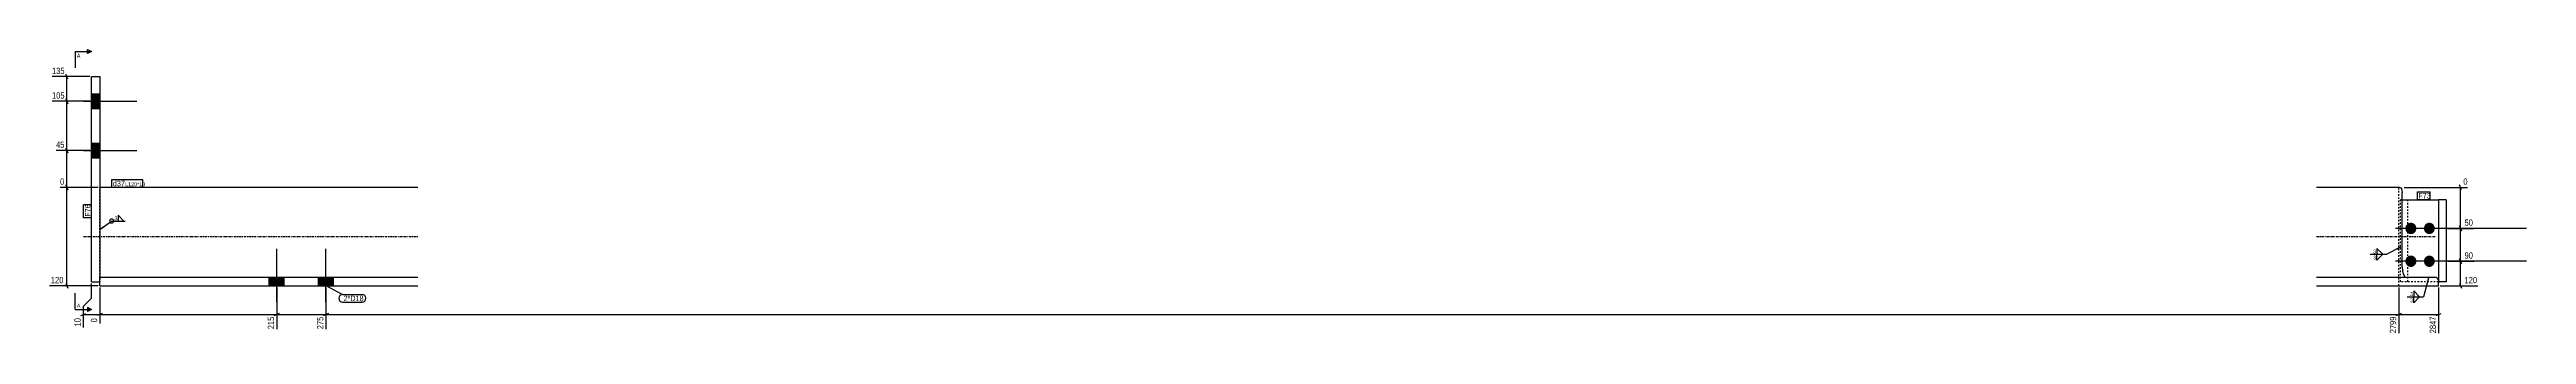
# Model space of a CAD drawing. Header units: millimetres. Extents: x 3 to 31513, y 3 to 736.
# Drawn here: x 28497 to 31513, y 3 to 351 of the extents above; entities that cross this region are included whole.
import ezdxf

# ---------------------------------------------------------------- set-up
doc = ezdxf.new("R2010")
doc.units = ezdxf.units.MM
doc.linetypes.add('DXK_LINE_DOT2', pattern=[3.9198, 1.9599, -1.9599])
doc.linetypes.add('DXK_LINE_DOT3', pattern=[5.9187, 2.979, -0.9799, 0.9799, -0.9799])
for name, color, linetype in [('MÅLSÆTNING', 7, 'Continuous'), ('STÅL', 7, 'Continuous'), ('TEKST', 7, 'Continuous')]:
    doc.layers.add(name, color=color, linetype=linetype)
doc.styles.add('Arial', font='ARIAL.TTF', dxfattribs={"height": 0.2})
doc.styles.add('Arial Narrow', font='ARIALN.TTF', dxfattribs={"height": 0.2})

msp = doc.modelspace()

# ---------------------------------------------------------------- hatches: boundary and pattern name
at = {"layer": 'STÅL', "linetype": 'Continuous'}
for points in [[(28548.2, 296.6), (28548.2, 278.6), (28558.2, 278.6), (28558.2, 296.6)], [(28548.2, 236.6), (28548.2, 218.6), (28558.2, 218.6), (28558.2, 236.6)], [(31378.5, 132.6), (31378.4, 131.1), (31378, 129.7), (31377.3, 128.5), (31376.3, 127.4), (31375.2, 126.5), (31373.9, 125.9), (31372.6, 125.6), (31371.2, 125.6), (31369.8, 125.9), (31368.5, 126.5), (31367.4, 127.4), (31366.4, 128.5), (31365.7, 129.7), (31365.3, 131.1), (31365.2, 132.6), (31365.3, 134), (31365.7, 135.4), (31366.4, 136.7), (31367.4, 137.8), (31368.5, 138.6), (31369.8, 139.2), (31371.2, 139.5), (31372.6, 139.5), (31373.9, 139.2), (31375.2, 138.6), (31376.3, 137.8), (31377.3, 136.7), (31378, 135.4), (31378.4, 134)], [(31400.9, 132.6), (31400.8, 131.1), (31400.3, 129.7), (31399.6, 128.5), (31398.7, 127.4), (31397.6, 126.5), (31396.4, 125.9), (31395, 125.6), (31393.6, 125.6), (31392.3, 125.9), (31391, 126.5), (31389.9, 127.4), (31389, 128.5), (31388.3, 129.7), (31387.9, 131.1), (31387.8, 132.6), (31387.9, 134), (31388.3, 135.4), (31389, 136.7), (31389.9, 137.8), (31391, 138.6), (31392.3, 139.2), (31393.6, 139.5), (31395, 139.5), (31396.4, 139.2), (31397.6, 138.6), (31398.7, 137.8), (31399.6, 136.7), (31400.3, 135.4), (31400.8, 134)], [(31378.5, 92.6), (31378.4, 91.1), (31378, 89.7), (31377.3, 88.5), (31376.3, 87.4), (31375.2, 86.5), (31373.9, 85.9), (31372.6, 85.6), (31371.2, 85.6), (31369.8, 85.9), (31368.5, 86.5), (31367.4, 87.4), (31366.4, 88.5), (31365.7, 89.7), (31365.3, 91.1), (31365.2, 92.6), (31365.3, 94), (31365.7, 95.4), (31366.4, 96.7), (31367.4, 97.8), (31368.5, 98.6), (31369.8, 99.2), (31371.2, 99.5), (31372.6, 99.5), (31373.9, 99.2), (31375.2, 98.6), (31376.3, 97.8), (31377.3, 96.7), (31378, 95.4), (31378.4, 94)], [(31400.9, 92.6), (31400.8, 91.1), (31400.3, 89.7), (31399.6, 88.5), (31398.7, 87.4), (31397.6, 86.5), (31396.4, 85.9), (31395, 85.6), (31393.6, 85.6), (31392.3, 85.9), (31391, 86.5), (31389.9, 87.4), (31389, 88.5), (31388.3, 89.7), (31387.9, 91.1), (31387.8, 92.6), (31387.9, 94), (31388.3, 95.4), (31389, 96.7), (31389.9, 97.8), (31391, 98.6), (31392.3, 99.2), (31393.6, 99.5), (31395, 99.5), (31396.4, 99.2), (31397.6, 98.6), (31398.7, 97.8), (31399.6, 96.7), (31400.3, 95.4), (31400.8, 94)], [(28764.6, 62.6), (28782.6, 62.6), (28782.6, 72.6), (28764.6, 72.6)], [(28824.6, 62.6), (28842.6, 62.6), (28842.6, 72.6), (28824.6, 72.6)]]:
    msp.add_hatch(color=96, dxfattribs=at).paths.add_polyline_path(points)
at = {"layer": 'TEKST', "linetype": 'Continuous'}
for points in [[(31354, 108.4), (31359, 109.7), (31355.1, 106.2)], [(31391.2, 69), (31393.7, 73.6), (31393.6, 68.4)]]:
    msp.add_hatch(color=3, dxfattribs=at).paths.add_polyline_path(points)

# ---------------------------------------------------------------- linework, layer by layer
at = {"layer": 'MÅLSÆTNING', "color": 7, "linetype": 'Continuous'}
for p, q in [((28546.2, 317.6), (28500.1, 317.6)), ((28519.3, 314.6), (28516.9, 320.6)), ((28518.1, 287.6), (28518.1, 317.6)), ((28546.2, 287.6), (28500.1, 287.6)), ((28546.2, 287.6), (28500.1, 287.6)), ((28516.9, 290.6), (28519.3, 284.6)), ((28519.3, 284.6), (28516.9, 290.6)), ((28518.1, 227.6), (28518.1, 287.6)), ((28546.2, 227.6), (28505, 227.6)), ((28546.2, 227.6), (28505, 227.6)), ((28516.9, 230.6), (28519.3, 224.6)), ((28519.3, 224.6), (28516.9, 230.6)), ((28518.1, 182.6), (28518.1, 227.6)), ((28556.2, 182.6), (28509.9, 182.6)), ((28556.2, 182.6), (28509.9, 182.6)), ((28516.9, 185.6), (28519.3, 179.6)), ((28519.3, 179.6), (28516.9, 185.6)), ((28518.1, 62.6), (28518.1, 182.6)), ((31363.5, 182.6), (31440.6, 182.6)), ((31433.5, 179.6), (31431.1, 185.6)), ((31432.3, 132.6), (31432.3, 182.6)), ((31416.8, 132.6), (31448.4, 132.6)), ((31416.8, 132.6), (31448.4, 132.6)), ((31431.1, 135.6), (31433.5, 129.6)), ((31433.5, 129.6), (31431.1, 135.6)), ((31416.8, 92.6), (31448.4, 92.6)), ((31433.5, 89.6), (31431.1, 95.6)), ((31432.3, 62.6), (31432.3, 92.6)), ((28556.2, 62.6), (28497.2, 62.6)), ((28516.9, 65.6), (28519.3, 59.6)), ((28548.2, 47.7), (28548.2, 65.6)), ((28558.2, 60.6), (28558.2, 16.5)), ((28773.6, 60.6), (28773.6, 9.7)), ((28773.6, 60.6), (28773.6, 9.7)), ((28833.6, 60.6), (28833.6, 9.7)), ((28833.6, 60.6), (28833.6, 9.7)), ((31357.1, 60.6), (31357.1, 4.8)), ((31357.1, 60.6), (31357.1, 4.8)), ((31405.6, 60.6), (31405.6, 4.8)), ((31407.6, 62.6), (31453.2, 62.6)), ((31431.1, 65.6), (31433.5, 59.6)), ((28538.2, 37.7), (28548.2, 47.7)), ((28538.2, 11.6), (28538.2, 37.7)), ((28535.2, 26.5), (28541.2, 28.9)), ((28538.2, 27.7), (28558.2, 27.7)), ((28561.2, 28.9), (28555.2, 26.5)), ((28776.6, 28.9), (28770.6, 26.5)), ((28770.6, 26.5), (28776.6, 28.9)), ((28773.6, 27.7), (28833.6, 27.7)), ((28836.6, 28.9), (28830.6, 26.5)), ((28830.6, 26.5), (28836.6, 28.9)), ((28833.6, 27.7), (31357.1, 27.7)), ((31360.1, 28.9), (31354.1, 26.5)), ((31354.1, 26.5), (31360.1, 28.9)), ((31357.1, 27.7), (31405.6, 27.7)), ((31402.6, 26.5), (31408.6, 28.9))]:
    msp.add_line(p, q, dxfattribs=at)
at = {"layer": 'STÅL', "color": 2, "linetype": 'Continuous'}
for p, q in [((28548.2, 67.6), (28548.2, 317.6)), ((28548.2, 317.6), (28558.2, 317.6)), ((28558.2, 317.6), (28558.2, 72.3)), ((28945.6, 182.6), (28558.2, 182.6)), ((31358.5, 182.6), (31257.1, 182.6)), ((31358.5, 182.6), (31359.5, 182.1)), ((31359.5, 182.1), (31360.4, 180.7)), ((31360.4, 180.7), (31360.9, 178.6)), ((31360.9, 178.6), (31361.1, 176.1)), ((31361.1, 85.6), (31361.1, 176.1)), ((31361.1, 167.6), (31405.6, 167.6)), ((31414.8, 167.6), (31405.6, 167.6)), ((31405.6, 167.6), (31405.6, 67.6)), ((31414.8, 167.6), (31414.8, 67.6)), ((28548.2, 67.6), (28558.2, 67.6)), ((28945.6, 72.6), (28558.2, 72.6)), ((28558.2, 62.6), (28558.2, 72.3)), ((28558.2, 62.6), (28945.6, 62.6)), ((31402.9, 72.6), (31257.1, 72.6)), ((31257.1, 62.6), (31405.6, 62.6)), ((31361.1, 85.6), (31361.5, 80.6)), ((31361.5, 80.6), (31362.7, 76.4)), ((31362.7, 76.4), (31364.4, 73.6)), ((31364.4, 73.6), (31366.4, 72.6)), ((31402.9, 72.6), (31404, 72.1)), ((31404, 72.1), (31404.8, 70.7)), ((31404.8, 70.7), (31405.4, 68.6)), ((31405.4, 68.6), (31405.6, 66.1)), ((31405.6, 67.6), (31405.5, 67.6)), ((31414.8, 67.6), (31405.6, 67.6)), ((31405.6, 62.6), (31405.6, 66.1))]:
    msp.add_line(p, q, dxfattribs=at)
at = {"layer": 'STÅL', "color": 96, "linetype": 'Continuous'}
for p, q in [((28538.2, 287.6), (28603.2, 287.6)), ((28548.2, 296.6), (28558.2, 296.6)), ((28548.2, 278.6), (28558.2, 278.6)), ((28538.2, 227.6), (28603.2, 227.6)), ((28548.2, 236.6), (28558.2, 236.6)), ((28548.2, 218.6), (28558.2, 218.6)), ((31490.1, 132.6), (31353.3, 132.6)), ((31512.5, 132.6), (31375.8, 132.6)), ((28773.6, 42.6), (28773.6, 107.6)), ((28833.6, 42.6), (28833.6, 107.6)), ((31490.1, 92.6), (31353.3, 92.6)), ((31512.5, 92.6), (31375.8, 92.6)), ((28764.6, 62.6), (28764.6, 72.6)), ((28782.6, 62.6), (28782.6, 72.6)), ((28824.6, 62.6), (28824.6, 72.6)), ((28842.6, 62.6), (28842.6, 72.6))]:
    msp.add_line(p, q, dxfattribs=at)
at = {"layer": 'STÅL', "color": 7, "linetype": 'DXK_LINE_DOT2'}
for p, q in [((28558.2, 72.3), (28558.2, 182.6)), ((31357.1, 62.6), (31357.1, 182.6)), ((31359, 67.6), (31359, 167.6)), ((31361.1, 167.6), (31359, 167.6)), ((31368.2, 67.6), (31368.2, 167.6)), ((28558.2, 72.3), (28558.2, 67.6)), ((31405.5, 67.6), (31359, 67.6))]:
    msp.add_line(p, q, dxfattribs=at)
at = {"layer": 'STÅL', "color": 7, "linetype": 'DXK_LINE_DOT3'}
for p, q in [((28538.2, 122.6), (28945.6, 122.6)), ((31257.1, 122.6), (31401.3, 122.6))]:
    msp.add_line(p, q, dxfattribs=at)

# ---------------------------------------------------------------- wipeouts: each hides what was drawn before it
at = {"color": 0}
for points in [[(28579.5, 142.1), (28579.5, 147.9), (28575.7, 147.9), (28575.7, 142.1)], [(31329.4, 101.6), (31329.4, 107.4), (31325.5, 107.4), (31325.5, 101.6)]]:
    msp.add_wipeout(points, dxfattribs=at).dxf.layer = 'TEKST'

# ---------------------------------------------------------------- next in the draw order: hatches: boundary and pattern name
at = {"layer": 'TEKST', "linetype": 'Continuous'}
msp.add_hatch(color=3, dxfattribs=at).paths.add_polyline_path([(28563, 133.2), (28558.2, 131.3), (28561.6, 135.2)])

# ---------------------------------------------------------------- next in the draw order: linework, layer by layer
at = {"layer": 'TEKST', "color": 3, "linetype": 'Continuous'}
for p, q in [((28558.2, 131.3), (28572.6, 141.5)), ((28572.6, 141.5), (28589.1, 141.5)), ((28587.7, 141.5), (28580.5, 148.6)), ((28580.5, 148.6), (28580.5, 141.5)), ((28580.5, 141.5), (28587.7, 141.5)), ((31337.5, 101), (31330.4, 108.1)), ((31330.4, 108.1), (31330.4, 101)), ((31330.4, 101), (31337.5, 101))]:
    msp.add_line(p, q, dxfattribs=at)
for start, end in [(90, 270), (270, 90)]:
    msp.add_arc((28572.6, 141.5), 2.5, start, end, dxfattribs=at)

# ---------------------------------------------------------------- next in the draw order: texts
at = {"layer": 'TEKST', "color": 3, "style": 'Arial Narrow'}
msp.add_text('3', height=4.77, dxfattribs=at).set_placement((28576.1, 142.5))

# ---------------------------------------------------------------- next in the draw order: wipeouts: each hides what was drawn before it
at = {"color": 0, "linetype": 'Continuous'}
for points in [[(28516.3, 319.2), (28516.3, 330.4), (28498.5, 330.4), (28498.5, 319.2)], [(28516.3, 289.2), (28516.3, 300.4), (28498.5, 300.4), (28498.5, 289.2)], [(28516.3, 229.2), (28516.3, 240.4), (28503.4, 240.4), (28503.4, 229.2)], [(28516.3, 184.2), (28516.3, 195.4), (28508.3, 195.4), (28508.3, 184.2)], [(31442.2, 184.2), (31442.2, 195.4), (31434.1, 195.4), (31434.1, 184.2)], [(31448.5, 94.2), (31448.5, 105.4), (31435.6, 105.4), (31435.6, 94.2)], [(28514.9, 64.2), (28514.9, 75.4), (28497.1, 75.4), (28497.1, 64.2)], [(31453.4, 64.2), (31453.4, 75.4), (31435.6, 75.4), (31435.6, 64.2)], [(28556.6, 24.4), (28545.4, 24.4), (28545.4, 16.4), (28556.6, 16.4)], [(28832, 25.9), (28820.8, 25.9), (28820.8, 8.1), (28832, 8.1)], [(31355.5, 25.9), (31344.3, 25.9), (31344.3, 3.2), (31355.5, 3.2)], [(31404, 25.9), (31392.8, 25.9), (31392.8, 3.2), (31404, 3.2)]]:
    msp.add_wipeout(points, dxfattribs=at).dxf.layer = 'MÅLSÆTNING'
at = {"color": 0}
for points in [[(28587, 184), (28587, 191), (28574.2, 191), (28574.2, 184)], [(31394.1, 169), (31394.1, 176), (31380.9, 176), (31380.9, 169)], [(28876.3, 43.9), (28876.3, 50.9), (28855, 50.9), (28855, 43.9)], [(31374.3, 49.7), (31374.3, 55.5), (31370.5, 55.5), (31370.5, 49.7)]]:
    msp.add_wipeout(points, dxfattribs=at).dxf.layer = 'TEKST'

# ---------------------------------------------------------------- next in the draw order: linework, layer by layer
at = {"layer": 'MÅLSÆTNING', "color": 7, "linetype": 'Continuous'}
for p, q in [((31432.3, 92.6), (31432.3, 132.6)), ((31416.8, 92.6), (31448.4, 92.6)), ((31431.1, 95.6), (31433.5, 89.6)), ((28558.2, 60.6), (28558.2, 16.5)), ((28561.2, 28.9), (28555.2, 26.5)), ((28558.2, 27.7), (28773.6, 27.7))]:
    msp.add_line(p, q, dxfattribs=at)
at = {"layer": 'TEKST', "color": 3, "linetype": 'Continuous'}
for p, q in [((31382.5, 49.1), (31375.4, 56.3)), ((31375.4, 56.3), (31375.4, 49.1)), ((31375.4, 49.1), (31382.5, 49.1))]:
    msp.add_line(p, q, dxfattribs=at)

# ---------------------------------------------------------------- next in the draw order: texts
at = {"layer": 'MÅLSÆTNING', "color": 3, "linetype": 'Continuous', "style": 'Arial Narrow'}
for s, p in [('135', (28500.1, 320.8)), ('105', (28500.1, 290.8)), ('45', (28505, 230.8)), ('0', (28509.9, 185.8)), ('0', (31435.7, 185.8)), ('90', (31437.2, 95.8)), ('120', (28498.7, 65.8)), ('120', (31437.2, 65.8))]:
    msp.add_text(s, height=7.64, dxfattribs=at).set_placement(p)
for s, p in [('275', (28830.4, 9.7)), ('2799', (31353.9, 4.8)), ('2847', (31402.4, 4.8))]:
    msp.add_text(s, height=7.64, rotation=90.0002, dxfattribs=at).set_placement(p)

# ---------------------------------------------------------------- next in the draw order: wipeouts: each hides what was drawn before it
at = {"color": 0, "linetype": 'Continuous'}
for points, layer in [([(28536.6, 24.4), (28525.4, 24.4), (28525.4, 11.5), (28536.6, 11.5)], 'MÅLSÆTNING'), ([(28534.7, 340.7), (28534.7, 345.7), (28530.2, 345.7), (28530.2, 340.7)], 'TEKST'), ([(31329.4, 94.1), (31329.4, 99.9), (31325.5, 99.9), (31325.5, 94.1)], 'TEKST')]:
    msp.add_wipeout(points, dxfattribs=at).dxf.layer = layer
at = {"color": 0}
for points in [[(28587, 184), (28587, 191), (28574.2, 191), (28574.2, 184)], [(28546.8, 160), (28539.8, 160), (28539.8, 146.8), (28546.8, 146.8)], [(31394.1, 169), (31394.1, 176), (31380.9, 176), (31380.9, 169)], [(28876.3, 43.9), (28876.3, 50.9), (28855, 50.9), (28855, 43.9)]]:
    msp.add_wipeout(points, dxfattribs=at).dxf.layer = 'TEKST'

# ---------------------------------------------------------------- next in the draw order: hatches: boundary and pattern name
at = {"layer": 'TEKST', "linetype": 'Continuous'}
msp.add_hatch(color=30, dxfattribs=at).paths.add_polyline_path([(28543.2, 345.7), (28543.2, 348.2), (28548.2, 348.2)])

# ---------------------------------------------------------------- next in the draw order: linework, layer by layer
at = {"layer": 'TEKST', "color": 7, "linetype": 'Continuous'}
for p, q in [((28528.2, 348.2), (28528.2, 328.2)), ((28528.2, 348.2), (28548.2, 348.2)), ((28573, 182.8), (28573, 192.2)), ((31379.7, 177.2), (31395.3, 177.2)), ((31379.7, 167.8), (31379.7, 177.2)), ((31379.7, 167.8), (31395.3, 167.8)), ((31395.3, 167.8), (31395.3, 177.2)), ((28833.6, 63.1), (28853.8, 52.1)), ((28853.8, 52.1), (28877.5, 52.1)), ((28853.8, 42.7), (28877.5, 42.7))]:
    msp.add_line(p, q, dxfattribs=at)
at = {"layer": 'TEKST', "color": 30, "linetype": 'Continuous'}
for p, q in [((28543.2, 345.7), (28543.2, 350.7)), ((28543.2, 350.7), (28548.2, 348.2)), ((28548.2, 348.2), (28543.2, 345.7))]:
    msp.add_line(p, q, dxfattribs=at)
at = {"layer": 'TEKST', "color": 3, "linetype": 'Continuous'}
for p, q in [((31322.4, 101), (31342.5, 101)), ((31330.4, 101), (31337.5, 101)), ((31337.5, 101), (31330.4, 93.8)), ((31330.4, 93.8), (31330.4, 101)), ((31359, 109.7), (31342.5, 101))]:
    msp.add_line(p, q, dxfattribs=at)
at = {"layer": 'TEKST', "color": 7, "linetype": 'Continuous'}
for centre, start, end in [((28853.8, 47.4), 90, 270), ((28877.5, 47.4), 270, 90)]:
    msp.add_arc(centre, 4.7, start, end, dxfattribs=at)

# ---------------------------------------------------------------- next in the draw order: texts
at = {"layer": 'MÅLSÆTNING', "color": 3, "linetype": 'Continuous', "style": 'Arial Narrow'}
for s, p in [('10', (28535, 13.1)), ('0', (28555, 18))]:
    msp.add_text(s, height=7.64, rotation=90.0002, dxfattribs=at).set_placement(p)
at = {"layer": 'TEKST', "color": 3, "linetype": 'Continuous'}
for s, height, style, p in [('A', 4.78, 'Arial', (28530.2, 340.7)), ('3', 4.77, 'Arial Narrow', (31325.9, 94.5))]:
    msp.add_text(s, height=height, dxfattribs=dict(at, style=style)).set_placement(p)
at = {"layer": 'TEKST', "color": 3, "style": 'Arial Narrow'}
for s, height, p in [('F73', 6.68, (31380.9, 169)), ('3', 4.77, (31325.9, 102)), ('2*D18', 6.68, (28855, 43.9))]:
    msp.add_text(s, height=height, dxfattribs=at).set_placement(p)

# ---------------------------------------------------------------- next in the draw order: wipeouts: each hides what was drawn before it
at = {"color": 0, "linetype": 'Continuous'}
for points, layer in [([(31448.5, 134.2), (31448.5, 145.4), (31435.6, 145.4), (31435.6, 134.2)], 'MÅLSÆTNING'), ([(28772, 25.9), (28760.8, 25.9), (28760.8, 8.1), (28772, 8.1)], 'MÅLSÆTNING'), ([(31374.3, 42.2), (31374.3, 48), (31370.5, 48), (31370.5, 42.2)], 'TEKST')]:
    msp.add_wipeout(points, dxfattribs=at).dxf.layer = layer
at = {"color": 0}
for points in [[(28609.5, 184), (28609.5, 189), (28589.1, 189), (28589.1, 184)], [(28546.8, 160), (28539.8, 160), (28539.8, 146.8), (28546.8, 146.8)]]:
    msp.add_wipeout(points, dxfattribs=at).dxf.layer = 'TEKST'

# ---------------------------------------------------------------- next in the draw order: linework, layer by layer
at = {"layer": 'TEKST', "color": 7, "linetype": 'Continuous'}
for p, q in [((28538.6, 145.6), (28538.6, 161.2)), ((28548, 161.2), (28538.6, 161.2)), ((28548, 145.6), (28548, 161.2)), ((28548, 145.6), (28538.6, 145.6))]:
    msp.add_line(p, q, dxfattribs=at)
at = {"layer": 'TEKST', "color": 3, "linetype": 'Continuous'}
for p, q in [((31393.7, 73.6), (31387.4, 49.1)), ((31367.4, 49.1), (31387.4, 49.1)), ((31375.4, 49.1), (31382.5, 49.1)), ((31382.5, 49.1), (31375.4, 42)), ((31375.4, 42), (31375.4, 49.1))]:
    msp.add_line(p, q, dxfattribs=at)

# ---------------------------------------------------------------- next in the draw order: texts
at = {"layer": 'MÅLSÆTNING', "color": 3, "linetype": 'Continuous', "style": 'Arial Narrow'}
msp.add_text('50', height=7.64, dxfattribs=at).set_placement((31437.2, 135.8))
msp.add_text('215', height=7.64, rotation=90.0002, dxfattribs=at).set_placement((28770.4, 9.7))
at = {"layer": 'TEKST', "color": 3, "style": 'Arial Narrow'}
msp.add_text('F76', height=6.68, rotation=90.0002, dxfattribs=at).set_placement((28546.8, 146.8))
msp.add_text('3', height=4.77, dxfattribs=at).set_placement((31370.9, 50.1))
at = {"layer": 'TEKST', "color": 3, "linetype": 'Continuous', "style": 'Arial Narrow'}
msp.add_text('3', height=4.77, dxfattribs=at).set_placement((31370.9, 42.6))

# ---------------------------------------------------------------- next in the draw order: wipeouts: each hides what was drawn before it
at = {"color": 0}
msp.add_wipeout([(28609.5, 184), (28609.5, 189), (28589.1, 189), (28589.1, 184)], dxfattribs=at).dxf.layer = 'TEKST'
at = {"color": 0, "linetype": 'Continuous'}
msp.add_wipeout([(28534.7, 36.1), (28534.7, 41.1), (28530.2, 41.1), (28530.2, 36.1)], dxfattribs=at).dxf.layer = 'TEKST'

# ---------------------------------------------------------------- next in the draw order: hatches: boundary and pattern name
at = {"layer": 'TEKST', "linetype": 'Continuous'}
msp.add_hatch(color=30, dxfattribs=at).paths.add_polyline_path([(28543.2, 33.6), (28543.2, 36.1), (28548.2, 33.6)])

# ---------------------------------------------------------------- next in the draw order: linework, layer by layer
at = {"layer": 'TEKST', "color": 7, "linetype": 'Continuous'}
for p, q in [((28573, 192.2), (28610.7, 192.2)), ((28573, 182.8), (28610.7, 182.8)), ((28610.7, 182.8), (28610.7, 192.2)), ((28528.2, 33.6), (28528.2, 53.6)), ((28528.2, 33.6), (28548.2, 33.6))]:
    msp.add_line(p, q, dxfattribs=at)
at = {"layer": 'TEKST', "color": 30, "linetype": 'Continuous'}
for p, q in [((28548.2, 33.6), (28543.2, 36.1)), ((28543.2, 36.1), (28543.2, 31.1)), ((28548.2, 33.6), (28543.2, 31.1))]:
    msp.add_line(p, q, dxfattribs=at)

# ---------------------------------------------------------------- next in the draw order: texts
at = {"layer": 'TEKST', "color": 3, "style": 'Arial Narrow'}
for s, height, p in [('d37', 6.68, (28574.2, 184)), ('L120*10', 4.77, (28589.1, 184))]:
    msp.add_text(s, height=height, dxfattribs=at).set_placement(p)
at = {"layer": 'TEKST', "color": 3, "linetype": 'Continuous', "style": 'Arial'}
msp.add_text('A', height=4.78, dxfattribs=at).set_placement((28530.2, 36.1))

doc.saveas('drawing.dxf')
